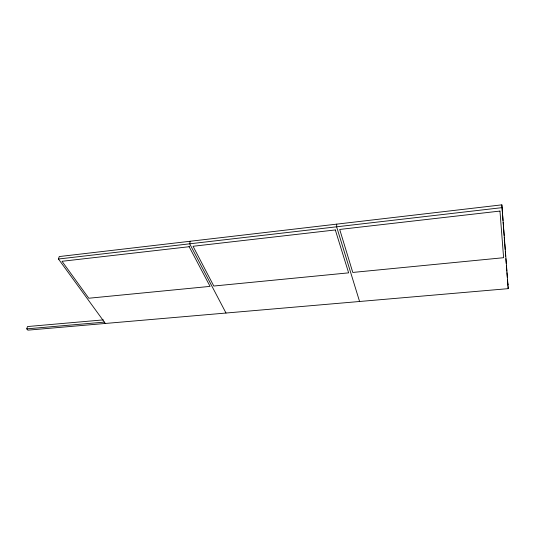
<?xml version="1.0" encoding="UTF-8"?>
<svg xmlns="http://www.w3.org/2000/svg" width="535" height="535" viewBox="0 0 535 535"><rect width="100%" height="100%" fill="white"/><g stroke="black" fill="none" stroke-linecap="round" stroke-linejoin="round"><path stroke-width="0.8" d="M336.729 224.138L336.615 226.8L359.58 301.493M189.149 246.715L62.013 261.294L88.797 298.236L210.081 286.385L189.149 246.715L189.27 246.073M190.186 241.258L189.698 243.82L226.011 313.035M105.362 323.454L58.462 259.02L59.245 256.559L501.843 204.845L508.25 288.646L27.86 330.155L26.75 328.864L27.506 326.551L103.342 319.883M58.462 259.02L502.204 207.62M26.75 328.864L104.379 322.11M504.278 240.068L504.579 242.475M507.407 281.356L507.815 284.647M507.401 281.811L507.809 285.088M508.003 286.633L508.25 288.646M501.843 204.845L502.526 213.953M502.653 215.605L503.02 220.574M503.147 222.232L503.582 228.024M503.702 229.682L504.137 235.474M504.264 237.132L504.632 242.094M504.759 243.753L505.194 249.544M505.314 251.203L505.689 256.165M505.876 258.652L506.244 263.615M506.371 265.273L506.799 271.064M506.926 272.723L507.3 277.685M507.421 279.344L507.855 285.135M335.318 229.95L193.048 246.267L213.793 286.024L348.639 272.85L335.318 229.95M499.964 211.071L339.698 229.448L352.779 272.442L503.602 257.709L499.964 211.071"/></g></svg>
